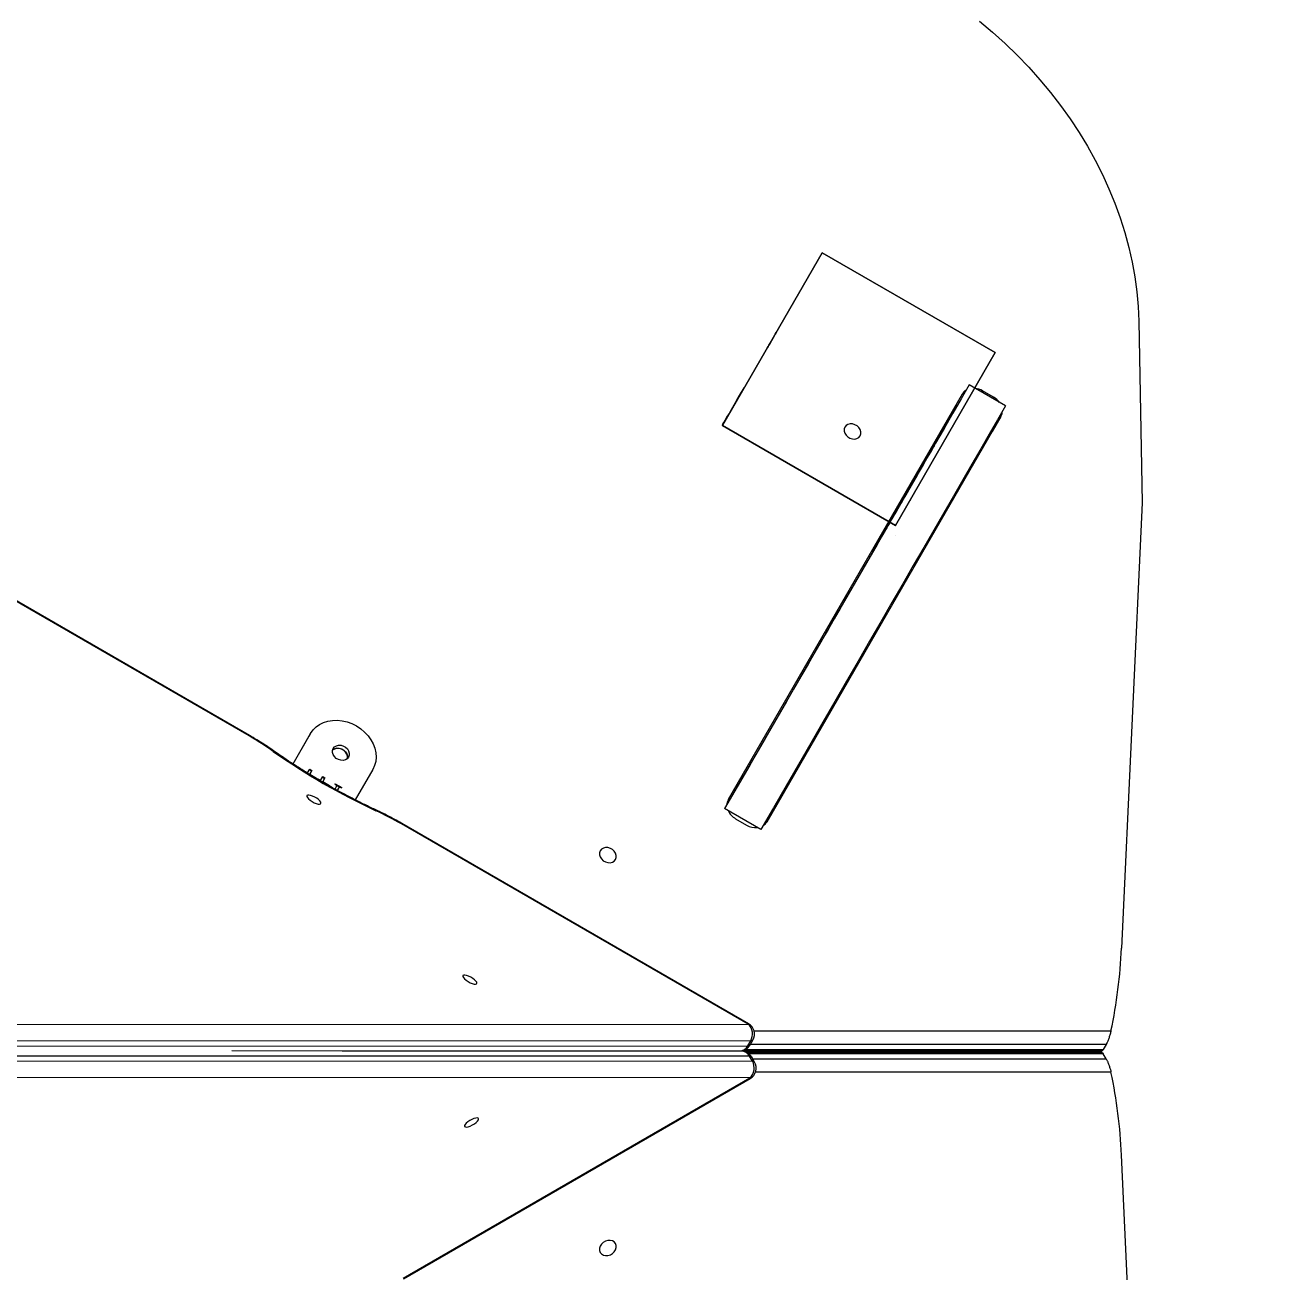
# Model space of a CAD drawing. Header units: millimetres. Extents: x -12977 to 11786, y -11805 to 10558.
# Drawn here: x 1747 to 2374, y -6126 to -5501 of the extents above; entities that cross this region are included whole.
import ezdxf

# ---------------------------------------------------------------- set-up
doc = ezdxf.new("R2010")
doc.units = ezdxf.units.MM
for name, color, linetype in [('DIKOM_ОБЪЕКТ', 7, 'Continuous'), ('DIKOM_РАЗМЕР_ЗОНА', 7, 'Continuous'), ('DIKOM_РАЗМЕР_ОБЪЕКТА', 7, 'Continuous')]:
    doc.layers.add(name, color=color, linetype=linetype)
doc.styles.add('style1', font='arial.ttf', dxfattribs={"width": 0.8})
doc.dimstyles.new('1-50', dxfattribs={"dimtxt": 300, "dimasz": 200, "dimexe": 100, "dimexo": 0, "dimgap": 100, "dimtad": 1, "dimtxsty": 'style1', "dimcen": 200, "dimclrd": 7, "dimclre": 7, "dimclrt": 7, "dimadec": 1, "dimazin": 2, "dimtfac": 1, "dimtmove": 0, "dimatfit": 2, "dimfxl": 0, "dimlwd": 25, "dimlwe": 18, "dimarcsym": 0})

# ---------------------------------------------------------------- blocks, each defined once
blk = doc.blocks.new('*D9')
at = {"layer": 'Defpoints', "color": 0, "transparency": 16777216}
for p in [(-11007.42, 666.08), (8787.99, 666.08), (8787.99, -10518.66)]:
    blk.add_point(p, dxfattribs=at)
at = {"layer": 'DIKOM_РАЗМЕР_ОБЪЕКТА', "color": 7, "lineweight": 18, "transparency": 16777216}
for p, q in [((-11007.42, 666.08), (-11007.42, -10618.66)), ((8787.99, 666.08), (8787.99, -10618.66))]:
    blk.add_line(p, q, dxfattribs=at)
at = {"layer": 'DIKOM_РАЗМЕР_ОБЪЕКТА', "color": 7, "lineweight": 25, "transparency": 16777216}
blk.add_line((-10807.42, -10518.66), (8587.99, -10518.66), dxfattribs=at)
at = {"layer": 'DIKOM_РАЗМЕР_ОБЪЕКТА', "color": 7, "transparency": 16777216}
for points in [[(-10807.42, -10485.32), (-10807.42, -10551.99), (-11007.42, -10518.66)], [(8587.99, -10485.32), (8587.99, -10551.99), (8787.99, -10518.66)]]:
    blk.add_solid(points, dxfattribs=at)
at = {"layer": 'DIKOM_РАЗМЕР_ОБЪЕКТА', "color": 7, "transparency": 16777216, "insert": (-1823.63, -10265.49), "char_height": 300, "attachment_point": 5, "style": 'style1'}
blk.add_mtext('19750', dxfattribs=at)
blk = doc.blocks.new('*D12')
at = {"layer": 'Defpoints', "color": 0, "transparency": 16777216}
for p in [(10764.9, 125.67), (-12976.69, 124.08), (10764.9, -11704.66)]:
    blk.add_point(p, dxfattribs=at)
at = {"layer": 'DIKOM_РАЗМЕР_ЗОНА', "color": 7, "lineweight": 18, "transparency": 16777216}
for p, q in [((10764.9, 125.67), (10764.9, -11804.66)), ((-12976.69, 124.08), (-12976.69, -11804.66))]:
    blk.add_line(p, q, dxfattribs=at)
at = {"layer": 'DIKOM_РАЗМЕР_ЗОНА', "color": 7, "lineweight": 25, "transparency": 16777216}
blk.add_line((-12776.69, -11704.66), (10564.9, -11704.66), dxfattribs=at)
at = {"layer": 'DIKOM_РАЗМЕР_ЗОНА', "color": 7, "transparency": 16777216}
for points in [[(-12776.69, -11671.32), (-12776.69, -11737.99), (-12976.69, -11704.66)], [(10564.9, -11671.32), (10564.9, -11737.99), (10764.9, -11704.66)]]:
    blk.add_solid(points, dxfattribs=at)
at = {"layer": 'DIKOM_РАЗМЕР_ЗОНА', "color": 7, "transparency": 16777216, "insert": (-1904.63, -11451.38), "char_height": 300, "attachment_point": 5, "style": 'style1'}
blk.add_mtext('23750', dxfattribs=at)

msp = doc.modelspace()

# ---------------------------------------------------------------- linework, layer by layer
at = {"layer": 'DIKOM_ОБЪЕКТ', "color": 7, "linetype": 'Continuous', "lineweight": 15}
for p, q in [((2096.749, -5701.519), (2146.749, -5614.916)), ((2146.749, -5614.916), (2096.749, -5701.519)), ((2146.594, -5614.913), (2146.749, -5614.916)), ((2146.749, -5614.916), (2233.352, -5664.916)), ((2233.352, -5664.917), (2146.749, -5614.916)), ((2146.84, -5614.966), (2146.837, -5614.965)), ((2146.84, -5614.966), (2146.837, -5614.965)), ((2146.843, -5614.968), (2146.84, -5614.966)), ((2146.844, -5614.968), (2146.843, -5614.968)), ((1859.494, -5856.971), (1468.227, -5631.073)), ((1859.656, -5856.69), (1468.389, -5630.792)), ((2305.323, -5649.142), (2307.105, -5740.207)), ((2233.352, -5664.916), (2183.352, -5751.52)), ((2183.352, -5751.519), (2233.352, -5664.917)), ((2233.535, -5665.017), (2233.352, -5664.917)), ((2233.595, -5665.05), (2233.582, -5665.043)), ((2238.526, -5691.625), (2220.339, -5681.125)), ((2238.526, -5691.625), (2220.339, -5681.125)), ((2227.07, -5684.067), (2226.661, -5684.775)), ((2227.07, -5684.067), (2226.661, -5684.775)), ((2232.612, -5687.267), (2227.07, -5684.067)), ((2232.612, -5687.267), (2227.07, -5684.067)), ((2216.874, -5685.727), (2099.644, -5888.786)), ((2179.511, -5751.746), (2214.406, -5691.305)), ((2196.908, -5721.613), (2214.406, -5691.305)), ((2232.204, -5687.975), (2232.612, -5687.267)), ((2232.204, -5687.975), (2232.612, -5687.267)), ((2119.043, -5899.986), (2236.273, -5696.927)), ((2236.273, -5696.927), (2231.947, -5704.418)), ((2236.273, -5696.927), (2231.947, -5704.418)), ((2096.577, -5701.516), (2096.749, -5701.519)), ((2096.581, -5701.516), (2096.583, -5701.516)), ((2183.352, -5751.52), (2096.749, -5701.519)), ((2096.749, -5701.519), (2183.352, -5751.519)), ((2231.947, -5704.418), (2119.002, -5900.057)), ((2196.732, -5722.015), (2182.027, -5747.485)), ((2200.672, -5721.938), (2200.713, -5721.962)), ((2200.948, -5721.554), (2200.991, -5721.386)), ((2186.139, -5740.266), (2186.179, -5740.266)), ((2190.911, -5738.941), (2190.869, -5738.917)), ((2307.105, -5740.207), (2296.612, -5963.221)), ((2172.222, -5764.466), (2182.027, -5747.485)), ((2182.027, -5747.485), (2181.421, -5747.136)), ((2178.947, -5751.421), (2179.511, -5751.746)), ((2179.542, -5751.692), (2179.542, -5751.771)), ((2179.581, -5751.703), (2179.575, -5751.707)), ((2179.578, -5751.709), (2179.575, -5751.707)), ((2183.323, -5751.519), (2183.352, -5751.52)), ((2183.453, -5751.575), (2183.352, -5751.519)), ((2183.446, -5751.571), (2183.445, -5751.57)), ((2176.515, -5757.016), (2176.515, -5755.634)), ((2176.517, -5757.013), (2176.518, -5755.63)), ((2176.54, -5756.973), (2176.54, -5755.591)), ((2176.542, -5756.97), (2176.542, -5755.588)), ((2183.447, -5756.542), (2183.451, -5756.545)), ((2183.447, -5756.543), (2183.451, -5756.546)), ((2183.447, -5756.543), (2183.451, -5756.545)), ((2171.618, -5764.117), (2172.222, -5764.466)), ((2169.971, -5766.97), (2170.575, -5767.319)), ((1881.535, -5870.997), (1890.364, -5855.705)), ((1881.535, -5870.997), (1889.502, -5857.197)), ((1890.364, -5855.705), (1889.502, -5857.197)), ((1887.653, -5874.778), (1888.856, -5875.473)), ((1888.856, -5875.473), (1889.936, -5873.602)), ((1889.792, -5873.851), (1890.875, -5874.476)), ((1890.875, -5874.476), (1889.795, -5876.347)), ((1889.795, -5876.347), (1889.938, -5876.098)), ((1889.936, -5873.602), (1891.018, -5874.227)), ((1891.018, -5874.227), (1889.938, -5876.098)), ((1889.938, -5876.098), (1893.306, -5878.042)), ((1890.875, -5874.476), (1891.018, -5874.227)), ((1893.162, -5878.291), (1893.306, -5878.042)), ((1893.306, -5878.042), (1893.185, -5878.253)), ((1894.019, -5878.753), (1894.148, -5878.528)), ((1894.148, -5878.528), (1895.351, -5879.223)), ((1895.207, -5879.472), (1895.351, -5879.223)), ((1895.351, -5879.223), (1896.431, -5877.352)), ((1896.287, -5877.601), (1897.37, -5878.226)), ((1897.37, -5878.226), (1896.29, -5880.097)), ((1896.431, -5877.352), (1897.514, -5877.977)), ((1897.514, -5877.977), (1896.434, -5879.848)), ((1897.37, -5878.226), (1897.514, -5877.977)), ((1921.54, -5873.705), (1912.713, -5888.996)), ((2098.914, -5891.448), (2107.323, -5876.882)), ((2107.323, -5876.882), (2106.718, -5876.533)), ((1896.29, -5880.097), (1896.434, -5879.848)), ((1896.434, -5879.848), (1899.801, -5881.792)), ((1899.658, -5882.041), (1899.801, -5881.792)), ((1899.801, -5881.792), (1899.669, -5882.022)), ((1902.572, -5881.16), (1902.686, -5880.963)), ((1902.586, -5883.636), (1903.029, -5882.868)), ((1902.686, -5880.963), (1905.933, -5882.838)), ((1903.091, -5881.53), (1905.154, -5882.72)), ((1904.112, -5883.493), (1903.68, -5884.242)), ((1903.968, -5883.742), (1903.68, -5884.242)), ((1903.968, -5883.742), (1904.112, -5883.493)), ((1905.789, -5883.087), (1905.933, -5882.838)), ((1905.933, -5882.838), (1905.82, -5883.035)), ((2115.986, -5903.881), (2097.8, -5893.381)), ((2109.644, -6001.396), (1935.881, -5901.073)), ((2109.807, -6001.115), (1936.043, -5900.792)), ((2103.305, -5898.446), (2108.847, -5901.646)), ((1548.682, -6001.568), (2109.644, -6001.396)), ((2112.583, -6004.687), (2291.409, -6004.689)), ((2110.86, -6009.752), (1542.609, -6009.927)), ((2109.441, -6012.21), (2110.86, -6009.752)), ((2110.584, -6011.768), (2112.003, -6009.311)), ((2110.281, -6017.471), (1540.647, -6017.234)), ((1540.824, -6012.385), (2109.441, -6012.21)), ((2106.23, -6014.913), (1850.85, -6014.806)), ((1906.335, -6014.829), (2105.39, -6014.768)), ((2106.407, -6014.681), (2286.98, -6014.683)), ((2108.302, -6014.013), (2287.545, -6014.015)), ((2286.968, -6015.489), (2108.788, -6015.487)), ((2287.545, -6016.157), (2109.883, -6016.154)), ((2111.7, -6019.928), (2110.281, -6017.471)), ((2288.987, -6011.518), (2110.73, -6011.515)), ((2151.779, -6015.487), (2151.779, -6014.681)), ((2179.507, -6015.488), (2179.507, -6014.682)), ((2179.55, -6014.682), (2179.55, -6015.487)), ((2194.55, -6014.682), (2194.55, -6015.488)), ((2288.987, -6011.518), (2287.545, -6014.015)), ((2288.987, -6018.654), (2287.545, -6016.157)), ((1542.066, -6019.691), (2111.7, -6019.928)), ((2112.843, -6020.37), (2111.424, -6017.912)), ((2111.85, -6018.651), (2288.987, -6018.654)), ((2110.484, -6028.284), (1540.851, -6028.047)), ((1936.721, -6128.607), (2110.484, -6028.284)), ((1936.883, -6128.889), (2110.647, -6028.566)), ((2291.41, -6025.482), (2113.263, -6025.48)), ((2307.105, -6289.977), (2296.613, -6066.952))]:
    msp.add_line(p, q, dxfattribs=at)
at = {"layer": 'DIKOM_ОБЪЕКТ', "color": 7, "linetype": 'Continuous', "lineweight": 15, "flags": 128}
for points in [[(2225.559, -5498.898), (2232.048, -5504.37), (2238.322, -5510.045), (2244.371, -5515.914), (2250.185, -5521.967), (2255.753, -5528.192), (2261.066, -5534.58), (2266.114, -5541.119), (2270.889, -5547.798), (2275.382, -5554.604), (2279.586, -5561.527), (2283.493, -5568.554), (2287.096, -5575.673), (2290.389, -5582.872), (2293.367, -5590.137), (2296.024, -5597.457), (2298.355, -5604.819), (2300.357, -5612.209), (2302.026, -5619.615), (2303.36, -5627.024), (2304.355, -5634.424), (2305.01, -5641.801), (2305.323, -5649.142)], [(2119.243, -5662.547), (2119.336, -5662.387), (2119.607, -5661.917), (2120.036, -5661.173), (2120.592, -5660.21), (2121.234, -5659.099), (2121.913, -5657.922), (2122.58, -5656.768), (2123.184, -5655.721), (2123.682, -5654.859), (2124.036, -5654.246), (2124.22, -5653.928), (2124.22, -5653.928), (2124.036, -5654.246), (2123.683, -5654.859), (2123.185, -5655.721), (2122.581, -5656.768), (2121.914, -5657.922), (2121.235, -5659.099), (2120.593, -5660.21), (2120.037, -5661.173), (2119.607, -5661.917), (2119.336, -5662.387), (2119.243, -5662.547)], [(2096.583, -5701.516), (2096.681, -5701.347), (2096.974, -5700.839), (2097.46, -5699.998), (2098.135, -5698.83), (2098.994, -5697.344), (2100.029, -5695.552), (2101.233, -5693.468), (2102.596, -5691.106), (2104.108, -5688.488), (2105.757, -5685.633), (2107.53, -5682.563)], [(2220.339, -5681.125), (2216.347, -5688.039), (2212.207, -5695.211), (2207.922, -5702.634), (2203.495, -5710.302), (2198.931, -5718.208), (2194.232, -5726.348), (2189.403, -5734.713), (2184.446, -5743.298), (2179.367, -5752.096), (2174.17, -5761.099), (2168.857, -5770.301), (2163.435, -5779.693), (2157.906, -5789.27), (2152.276, -5799.022), (2146.549, -5808.942), (2140.729, -5819.022), (2134.822, -5829.255), (2128.831, -5839.632), (2122.762, -5850.144), (2116.619, -5860.784), (2110.408, -5871.542), (2104.133, -5882.411), (2097.8, -5893.381)], [(2214.468, -5691.267), (2213.894, -5692.263), (2211.893, -5695.728), (2209.839, -5699.285), (2207.747, -5702.908), (2205.633, -5706.57), (2203.511, -5710.245), (2201.397, -5713.908), (2199.305, -5717.53), (2197.252, -5721.087), (2195.251, -5724.553), (2193.317, -5727.902), (2191.465, -5731.111), (2189.707, -5734.156), (2188.056, -5737.015), (2186.524, -5739.669), (2185.122, -5742.097), (2183.861, -5744.283), (2182.748, -5746.209), (2181.793, -5747.864), (2181.002, -5749.234), (2180.381, -5750.31), (2179.934, -5751.085), (2179.665, -5751.551), (2179.575, -5751.707)], [(2214.468, -5691.267), (2213.894, -5692.262), (2211.893, -5695.728), (2209.839, -5699.285), (2207.747, -5702.908), (2205.633, -5706.57), (2203.511, -5710.245), (2201.397, -5713.908), (2199.305, -5717.53), (2197.252, -5721.087), (2196.836, -5721.808)], [(2238.526, -5691.625), (2234.534, -5698.539), (2230.394, -5705.711), (2226.109, -5713.134), (2221.682, -5720.802), (2217.117, -5728.708), (2212.418, -5736.848), (2207.589, -5745.213), (2202.633, -5753.798), (2197.554, -5762.596), (2192.356, -5771.599), (2187.044, -5780.801), (2181.622, -5790.193), (2176.093, -5799.77), (2170.463, -5809.522), (2164.736, -5819.442), (2158.916, -5829.522), (2153.008, -5839.755), (2147.018, -5850.132), (2140.948, -5860.644), (2134.806, -5871.284), (2128.595, -5882.042), (2122.32, -5892.911), (2115.986, -5903.881)], [(2165.663, -5706.63), (2166.015, -5705.663), (2166.029, -5704.598), (2165.706, -5703.518), (2165.07, -5702.512), (2164.173, -5701.661), (2163.089, -5701.035), (2161.904, -5700.684), (2160.715, -5700.636), (2159.618, -5700.896), (2158.702, -5701.442), (2158.042, -5702.23), (2157.69, -5703.196), (2157.675, -5704.262), (2157.999, -5705.341), (2158.634, -5706.347), (2159.531, -5707.198), (2160.615, -5707.824), (2161.8, -5708.175), (2162.989, -5708.223), (2164.086, -5707.964), (2165.002, -5707.418), (2165.663, -5706.63)], [(2165.663, -5706.63), (2166.015, -5705.663), (2166.029, -5704.597), (2165.706, -5703.518), (2165.07, -5702.512), (2164.173, -5701.661), (2163.089, -5701.035), (2161.904, -5700.684), (2160.715, -5700.636), (2159.618, -5700.896), (2158.702, -5701.442), (2158.042, -5702.23), (2157.69, -5703.196), (2157.675, -5704.262), (2157.998, -5705.342), (2158.634, -5706.347), (2159.531, -5707.198), (2160.615, -5707.824), (2161.8, -5708.175), (2162.989, -5708.223), (2164.086, -5707.963), (2165.002, -5707.418), (2165.663, -5706.63)], [(2202.375, -5712.216), (2202.464, -5712.062), (2202.724, -5711.611), (2203.135, -5710.901), (2203.661, -5709.989), (2204.262, -5708.948), (2204.888, -5707.864), (2205.489, -5706.823), (2206.016, -5705.91), (2206.426, -5705.2), (2206.686, -5704.75), (2206.775, -5704.595), (2206.686, -5704.75), (2206.426, -5705.2), (2206.016, -5705.911), (2205.489, -5706.823), (2204.888, -5707.864), (2204.262, -5708.948), (2203.661, -5709.989), (2203.134, -5710.901), (2202.724, -5711.611), (2202.464, -5712.062), (2202.375, -5712.216)], [(2202.375, -5712.216), (2202.464, -5712.062), (2202.724, -5711.611), (2203.135, -5710.901), (2203.661, -5709.989), (2204.262, -5708.948), (2204.888, -5707.863), (2205.489, -5706.823), (2206.016, -5705.91), (2206.426, -5705.2), (2206.686, -5704.75), (2206.775, -5704.595), (2206.686, -5704.75), (2206.426, -5705.2), (2206.016, -5705.911), (2205.489, -5706.823), (2204.888, -5707.864), (2204.262, -5708.948), (2203.661, -5709.989), (2203.134, -5710.901), (2202.724, -5711.612), (2202.464, -5712.062), (2202.375, -5712.216)], [(2202.381, -5712.213), (2202.47, -5712.058), (2202.731, -5711.608), (2203.141, -5710.897), (2203.668, -5709.985), (2204.268, -5708.944), (2204.895, -5707.859), (2205.495, -5706.819), (2206.022, -5705.907), (2206.432, -5705.196), (2206.692, -5704.746), (2206.781, -5704.592), (2206.692, -5704.746), (2206.432, -5705.197), (2206.022, -5705.907), (2205.495, -5706.819), (2204.894, -5707.86), (2204.268, -5708.945), (2203.667, -5709.985), (2203.14, -5710.897), (2202.73, -5711.608), (2202.47, -5712.058), (2202.381, -5712.213)], [(2202.381, -5712.213), (2202.47, -5712.058), (2202.731, -5711.608), (2203.141, -5710.897), (2203.668, -5709.985), (2204.268, -5708.944), (2204.895, -5707.86), (2205.495, -5706.819), (2206.022, -5705.907), (2206.432, -5705.196), (2206.692, -5704.746), (2206.781, -5704.592), (2206.692, -5704.746), (2206.432, -5705.197), (2206.022, -5705.907), (2205.495, -5706.819), (2204.894, -5707.86), (2204.268, -5708.945), (2203.667, -5709.985), (2203.14, -5710.898), (2202.73, -5711.608), (2202.47, -5712.058), (2202.381, -5712.213)], [(2202.387, -5712.209), (2202.477, -5712.054), (2202.737, -5711.604), (2203.147, -5710.894), (2203.674, -5709.981), (2204.274, -5708.941), (2204.901, -5707.856), (2205.502, -5706.815), (2206.028, -5705.903), (2206.438, -5705.193), (2206.698, -5704.742), (2206.788, -5704.588), (2206.698, -5704.742), (2206.438, -5705.193), (2206.028, -5705.903), (2205.501, -5706.815), (2204.9, -5707.856), (2204.274, -5708.941), (2203.673, -5709.982), (2203.147, -5710.894), (2202.736, -5711.604), (2202.476, -5712.055), (2202.387, -5712.209)], [(2202.387, -5712.209), (2202.477, -5712.054), (2202.737, -5711.604), (2203.147, -5710.894), (2203.674, -5709.981), (2204.275, -5708.941), (2204.901, -5707.856), (2205.502, -5706.815), (2206.028, -5705.903), (2206.438, -5705.193), (2206.698, -5704.742), (2206.787, -5704.588), (2206.698, -5704.742), (2206.438, -5705.193), (2206.028, -5705.903), (2205.501, -5706.816), (2204.9, -5707.856), (2204.274, -5708.941), (2203.673, -5709.981), (2203.147, -5710.894), (2202.737, -5711.604), (2202.476, -5712.055), (2202.387, -5712.209)], [(2177.663, -5755.041), (2177.752, -5754.887), (2178.012, -5754.436), (2178.423, -5753.726), (2178.949, -5752.814), (2179.55, -5751.773), (2180.176, -5750.688), (2180.777, -5749.648), (2181.304, -5748.735), (2181.714, -5748.025), (2181.974, -5747.574), (2182.063, -5747.42), (2181.974, -5747.574), (2181.714, -5748.025), (2181.303, -5748.736), (2180.777, -5749.648), (2180.176, -5750.688), (2179.55, -5751.773), (2178.949, -5752.814), (2178.422, -5753.726), (2178.012, -5754.436), (2177.752, -5754.887), (2177.663, -5755.041)], [(2179.581, -5751.703), (2179.036, -5752.648), (2178.303, -5753.918), (2177.384, -5755.511), (2176.28, -5757.423), (2174.994, -5759.652), (2173.527, -5762.194), (2171.882, -5765.044), (2170.062, -5768.197), (2168.069, -5771.648), (2165.909, -5775.39), (2163.584, -5779.418), (2161.099, -5783.723), (2158.457, -5788.299), (2155.664, -5793.137), (2152.725, -5798.228), (2149.644, -5803.565), (2146.427, -5809.137), (2143.08, -5814.935), (2139.609, -5820.948), (2136.019, -5827.167), (2132.317, -5833.579), (2128.509, -5840.174), (2124.603, -5846.94), (2120.605, -5853.864)], [(2172.222, -5764.466), (2171.558, -5765.615), (2171.058, -5766.482), (2170.73, -5767.049), (2170.583, -5767.304), (2170.575, -5767.319)], [(1890.364, -5855.705), (1891.571, -5853.98), (1893.071, -5852.474), (1894.832, -5851.218), (1896.821, -5850.235), (1898.995, -5849.547), (1901.311, -5849.168), (1903.721, -5849.105), (1906.177, -5849.359), (1908.629, -5849.926), (1911.025, -5850.794), (1913.319, -5851.945), (1915.462, -5853.356), (1917.412, -5854.997), (1919.129, -5856.837), (1920.577, -5858.836), (1921.728, -5860.955), (1922.557, -5863.151), (1923.049, -5865.377), (1923.192, -5867.591), (1922.985, -5869.745), (1922.43, -5871.797), (1921.54, -5873.705)], [(2120.605, -5853.864), (2118.11, -5858.186), (2115.721, -5862.325), (2113.448, -5866.262), (2111.301, -5869.981), (2109.289, -5873.466), (2107.421, -5876.702), (2107.319, -5876.88)], [(1859.656, -5856.69), (1859.629, -5856.737), (1859.494, -5856.971)], [(1872.285, -5864.745), (1872.068, -5864.67), (1871.668, -5864.736)], [(1909.353, -5867.614), (1908.692, -5868.403), (1907.775, -5868.951), (1906.677, -5869.212), (1905.488, -5869.165), (1904.303, -5868.814), (1903.218, -5868.188), (1902.322, -5867.337), (1901.687, -5866.33), (1901.364, -5865.249), (1901.379, -5864.182), (1901.732, -5863.214), (1902.394, -5862.424), (1903.311, -5861.877), (1904.408, -5861.616), (1905.598, -5861.663), (1906.783, -5862.013), (1907.868, -5862.64), (1908.764, -5863.491), (1909.399, -5864.497), (1909.722, -5865.578), (1909.706, -5866.646), (1909.353, -5867.614)], [(1908.786, -5868.32), (1908.812, -5868.196), (1908.826, -5867.129), (1908.503, -5866.049), (1907.867, -5865.044), (1906.97, -5864.193), (1905.886, -5863.567), (1904.701, -5863.216), (1903.512, -5863.168), (1902.415, -5863.428), (1901.499, -5863.974), (1901.404, -5864.057)], [(1901.412, -5864.024), (1901.532, -5863.916), (1902.449, -5863.369), (1903.547, -5863.108), (1904.736, -5863.155), (1905.921, -5863.506), (1907.006, -5864.132), (1907.902, -5864.983), (1908.537, -5865.99), (1908.86, -5867.071), (1908.845, -5868.138), (1908.812, -5868.296)], [(1888.544, -5886.861), (1888.507, -5887.281), (1888.78, -5887.842), (1889.341, -5888.493), (1890.138, -5889.177), (1891.102, -5889.832), (1892.146, -5890.402), (1893.178, -5890.834), (1894.106, -5891.091), (1894.848, -5891.151), (1895.337, -5891.006), (1895.53, -5890.671), (1895.411, -5890.175), (1894.989, -5889.562), (1894.302, -5888.887), (1893.412, -5888.21), (1892.397, -5887.59), (1891.347, -5887.083), (1890.356, -5886.735), (1889.511, -5886.575), (1888.889, -5886.618), (1888.544, -5886.861)], [(1922.753, -5893.882), (1922.926, -5894.033), (1923.069, -5894.412)], [(1936.043, -5900.792), (1936.016, -5900.839), (1935.881, -5901.073)], [(2043.123, -5918.886), (2043.475, -5917.92), (2043.49, -5916.854), (2043.166, -5915.774), (2042.531, -5914.768), (2041.634, -5913.918), (2040.549, -5913.292), (2039.365, -5912.94), (2038.175, -5912.893), (2037.079, -5913.152), (2036.163, -5913.698), (2035.502, -5914.486), (2035.15, -5915.453), (2035.135, -5916.518), (2035.459, -5917.598), (2036.095, -5918.604), (2036.991, -5919.455), (2038.076, -5920.081), (2039.261, -5920.432), (2040.45, -5920.48), (2041.547, -5920.22), (2042.462, -5919.674), (2043.123, -5918.886)], [(1966.706, -5977.06), (1966.669, -5977.481), (1966.943, -5978.041), (1967.503, -5978.692), (1968.301, -5979.376), (1969.264, -5980.032), (1970.308, -5980.602), (1971.341, -5981.034), (1972.268, -5981.291), (1973.01, -5981.35), (1973.499, -5981.205), (1973.693, -5980.87), (1973.573, -5980.374), (1973.151, -5979.762), (1972.464, -5979.087), (1971.574, -5978.409), (1970.559, -5977.79), (1969.509, -5977.283), (1968.518, -5976.934), (1967.674, -5976.774), (1967.052, -5976.818), (1966.706, -5977.06)], [(2109.807, -6001.115), (2109.78, -6001.161), (2109.644, -6001.396)], [(2112.003, -6009.311), (2111.597, -6009.636), (2110.86, -6009.752)], [(2109.441, -6012.21), (2110.178, -6012.093), (2110.584, -6011.768)], [(2111.424, -6017.912), (2111.018, -6017.587), (2110.281, -6017.471)], [(2111.7, -6019.928), (2112.437, -6020.044), (2112.843, -6020.37)], [(2110.484, -6028.284), (2110.62, -6028.519), (2110.647, -6028.566)], [(1967.546, -6052.609), (1967.891, -6052.852), (1968.514, -6052.895), (1969.358, -6052.735), (1970.349, -6052.387), (1971.399, -6051.88), (1972.414, -6051.26), (1973.305, -6050.583), (1973.991, -6049.908), (1974.413, -6049.295), (1974.533, -6048.799), (1974.339, -6048.464), (1973.85, -6048.319), (1973.108, -6048.378), (1972.18, -6048.635), (1971.148, -6049.068), (1970.104, -6049.637), (1969.141, -6050.293), (1968.343, -6050.977), (1967.783, -6051.628), (1967.509, -6052.189), (1967.546, -6052.609)], [(2035.502, -6115.683), (2036.163, -6116.47), (2037.079, -6117.016), (2038.176, -6117.276), (2039.364, -6117.229), (2040.549, -6116.877), (2041.634, -6116.251), (2042.53, -6115.401), (2043.166, -6114.395), (2043.49, -6113.315), (2043.475, -6112.249), (2043.123, -6111.283), (2042.463, -6110.495), (2041.547, -6109.949), (2040.45, -6109.689), (2039.261, -6109.737), (2038.076, -6110.088), (2036.991, -6110.714), (2036.095, -6111.564), (2035.459, -6112.57), (2035.135, -6113.65), (2035.15, -6114.716), (2035.502, -6115.683)]]:
    msp.add_lwpolyline(points, dxfattribs=at)
at = {"layer": 'DIKOM_ОБЪЕКТ', "color": 7, "linetype": 'Continuous', "lineweight": 15}
for centre, radius, start, end in [((2221.694, -5688.55), 5.586, 121.007096, 149.652072), ((2221.701, -5688.556), 5.595, 121.030911, 149.628197), ((2222.333, -5692.196), 9.408, 59.772445, 84.059793), ((2222.335, -5692.19), 9.402, 59.760028, 84.062723), ((2217.362, -5696.035), 5.577, 122.002652, 149.66895), ((2217.368, -5696.041), 5.585, 122.021546, 149.647134), ((2227.941, -5695.433), 9.408, 35.940356, 60.227584), ((2227.945, -5695.429), 9.402, 35.937655, 60.239834), ((2231.416, -5694.163), 5.588, 330.354188, 358.989036), ((2231.409, -5694.161), 5.595, 330.374801, 358.969918), ((2227.088, -5701.654), 5.591, 330.361417, 358.963348), ((2227.084, -5701.653), 5.595, 330.374477, 358.953138), ((2194.558, -5720.872), 2.456, 332.265247, 14.393486), ((2179.853, -5746.343), 2.456, 332.265247, 14.393486), ((1778.816, -5996.898), 161.519, 54.909436, 60.033544), ((2064.489, -5590.113), 335.555, 234.92622, 245.07378), ((2104.508, -5891.552), 5.595, 150.371097, 178.841672), ((1855.041, -6040.902), 161.514, 59.966426, 65.090641), ((2107.747, -5890.551), 9.06, 205.041412, 240.635435), ((2113.464, -5893.851), 9.059, 239.364129, 274.95957), ((2114.222, -5897.163), 5.587, 301.011786, 329.649773), ((2057.153, -5954.237), 239.627, 347.845786, 357.851345), ((2104.974, -6006.342), 6.803, 329.912122, 46.642744), ((2106.807, -6006.311), 6, 329.999317, 60), ((2105.388, -6008.768), 6, 270.017644, 329.999317), ((2105.229, -6010.027), 4.744, 271.937779, 332.603959), ((2106.228, -6020.913), 6, 30.001417, 89.976122), ((2106.07, -6019.654), 4.744, 27.399437, 88.06014), ((2105.814, -6023.339), 6.803, 313.35984, 30.086617), ((2107.647, -6023.37), 6, 300, 30.001417), ((2057.092, -6075.943), 239.69, 2.149604, 12.153018)]:
    msp.add_arc(centre, radius, start, end, dxfattribs=at)
for points, knots in [([(1872.284, -5864.744), (1871.686, -5864.326), (1869.949, -5863.115), (1866.988, -5861.152), (1863.374, -5858.872), (1860.9, -5857.42), (1859.656, -5856.69)], [0, 0, 0, 0, 0.1488422, 0.431582, 0.7140558, 1, 1, 1, 1]), ([(1922.754, -5893.882), (1921.858, -5893.465), (1919.262, -5892.253), (1914.947, -5890.151), (1909.821, -5887.545), (1904.705, -5884.828), (1899.614, -5882.011), (1894.566, -5879.101), (1889.574, -5876.107), (1884.654, -5873.04), (1879.824, -5869.906), (1875.704, -5867.134), (1873.224, -5865.401), (1872.284, -5864.744)], [0, 0, 0, 0, 0.0518566, 0.1504351, 0.2490595, 0.3477233, 0.4464143, 0.5451208, 0.6438306, 0.7425289, 0.8412044, 0.9398452, 1, 1, 1, 1]), ([(1903.029, -5882.868), (1903.129, -5882.686), (1903.267, -5882.433), (1903.429, -5882.096), (1903.388, -5881.751), (1903.02, -5881.434), (1902.722, -5881.252), (1902.572, -5881.16)], [0, 0, 0, 0, 0.3151414, 0.4388049, 0.5610849, 0.778929, 1, 1, 1, 1]), ([(1905.82, -5883.035), (1905.598, -5882.906), (1905.289, -5882.726), (1904.841, -5882.652), (1904.504, -5882.792), (1904.331, -5883.137), (1904.179, -5883.385), (1904.112, -5883.493)], [0, 0, 0, 0, 0.314115, 0.43665236, 0.55884982, 0.80564138, 1, 1, 1, 1]), ([(1936.043, -5900.792), (1935.392, -5900.42), (1933.505, -5899.34), (1930.348, -5897.628), (1926.559, -5895.682), (1924.029, -5894.485), (1922.754, -5893.882)], [0, 0, 0, 0, 0.1486903, 0.4308882, 0.7132368, 1, 1, 1, 1]), ([(2291.409, -6004.689), (2291.279, -6005.234), (2291.019, -6006.325), (2290.433, -6008.161), (2289.805, -6009.831), (2289.307, -6010.938), (2289.062, -6011.382), (2288.987, -6011.518)], [0, 0, 0, 0, 0.2341211, 0.4684602, 0.6952099, 0.9066245, 1, 1, 1, 1]), ([(2286.97, -6015.513), (2286.974, -6015.505), (2287.033, -6015.407), (2287.25, -6015.677), (2287.476, -6016.044), (2287.545, -6016.157)], [0, 0, 0, 0, 0.0584809, 0.7114859, 1, 1, 1, 1]), ([(2287.545, -6014.015), (2287.397, -6014.253), (2287.153, -6014.645), (2287.028, -6014.632), (2286.979, -6014.627)], [0, 0, 0, 0, 0.60749899, 1, 1, 1, 1]), ([(2288.987, -6018.654), (2289.151, -6018.963), (2289.48, -6019.583), (2290.05, -6020.968), (2290.606, -6022.532), (2291.09, -6024.119), (2291.308, -6025.049), (2291.41, -6025.482)], [0, 0, 0, 0, 0.1967481, 0.3933017, 0.5957532, 0.8115463, 1, 1, 1, 1])]:
    msp.add_open_spline(points, degree=3, knots=knots, dxfattribs=at)

# ---------------------------------------------------------------- dimensions: what is measured, and where the dimension line sits
at = {"layer": 'DIKOM_РАЗМЕР_ЗОНА'}
dim = msp.add_linear_dim(base=(10764.904, -11704.658), p1=(-12976.695, 124.079), p2=(10764.904, 125.672), text='23750', dimstyle='1-50', dxfattribs=at)
dim.commit()
dim.dimension.update_dxf_attribs({"geometry": '*D12', "text_midpoint": (-1904.628, -11704.658), "dimtype": 160})
at = {"layer": 'DIKOM_РАЗМЕР_ОБЪЕКТА'}
dim = msp.add_linear_dim(base=(8787.993, -10518.658), p1=(-11007.417, 666.079), p2=(8787.993, 666.082), text='19750', dimstyle='1-50', dxfattribs=at)
dim.commit()
dim.dimension.update_dxf_attribs({"geometry": '*D9', "text_midpoint": (-1823.628, -10518.658), "dimtype": 160})

doc.saveas('drawing.dxf')
